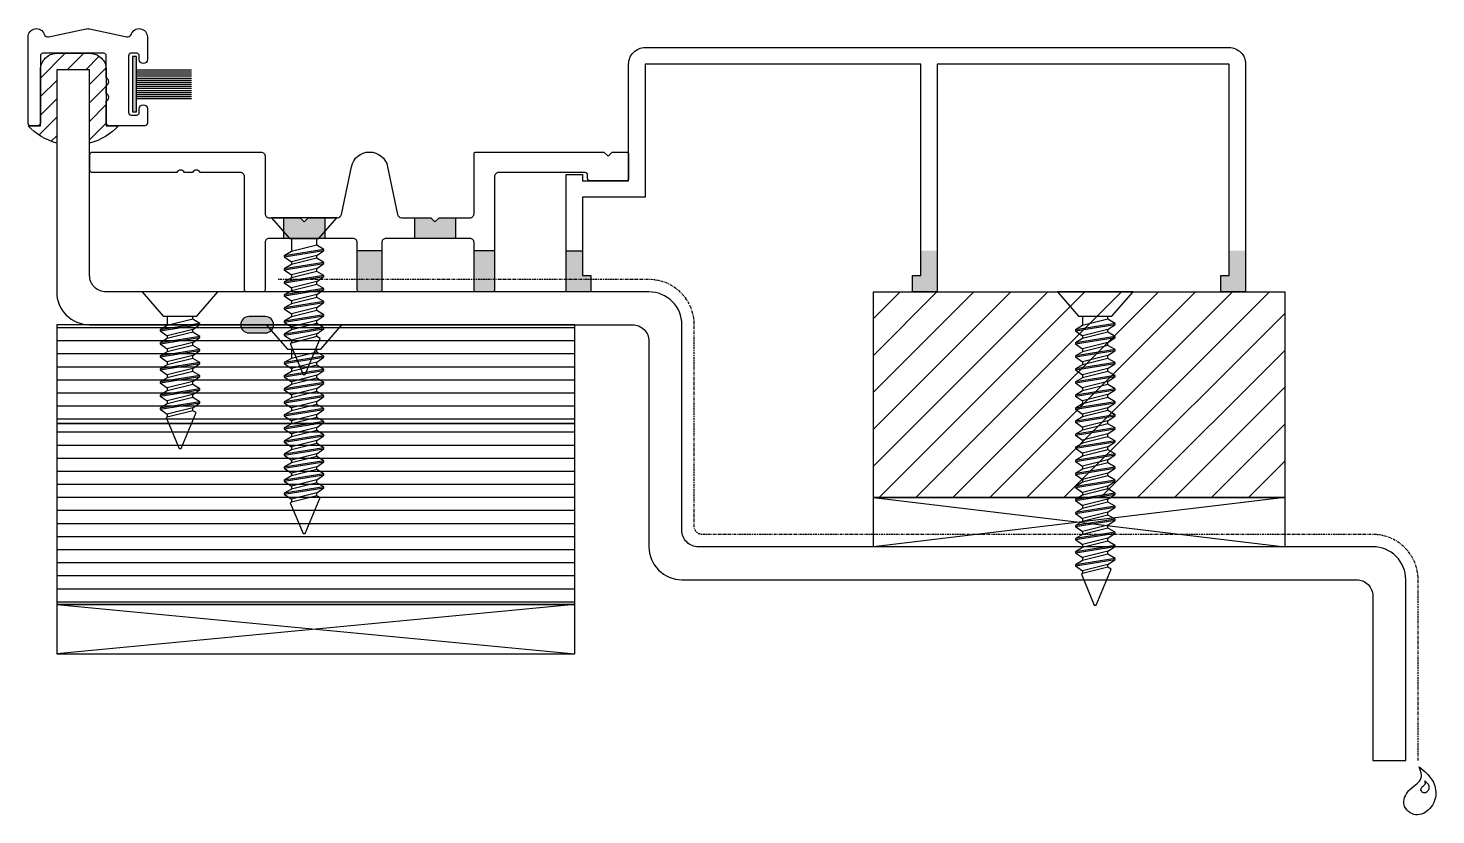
# Model space of a CAD drawing. Header units: millimetres. Extents: x 1912 to 2084, y 1885 to 1980.
import ezdxf

# ---------------------------------------------------------------- set-up
doc = ezdxf.new("R2010")
doc.units = ezdxf.units.MM
doc.linetypes.add('CENTRE', pattern=[50.8, 31.75, -6.35, 6.35, -6.35])
for name, color, linetype in [('CS- Drawing', 7, 'Continuous'), ('Det-Fixings', 21, 'Continuous'), ('Det-Frame', 2, 'Continuous'), ('Det-Sub Cill', 6, 'Continuous')]:
    doc.layers.add(name, color=color, linetype=linetype)
pattern_1 = [(0, (-458.9157, 6295.1562), (6e-16, 1.5875), [])]

# ---------------------------------------------------------------- blocks, each defined once
blk = doc.blocks.new('FGS-4012-GY')
h = blk.add_hatch(color=150)
h.dxf.hatch_style = 1
h.paths.add_polyline_path([(3.35, 0), (3.35, 0.5), (-3.35, 0.5), (-3.35, 0)])
at = {"color": 150}
blk.add_lwpolyline([(-3.35, 0), (3.35, 0), (3.35, 0.5), (-3.35, 0.5)], close=True, dxfattribs=at)
at = {"color": 10}
for points in [[(-1.75, 0), (-1.75, -6.7)], [(-1.5, 0), (-1.5, -6.7)], [(-1.25, 0), (-1.25, -6.7)], [(-1, 0), (-1, -6.7)], [(-0.75, 0), (-0.75, -6.7)], [(-0.5, 0), (-0.5, -6.7)], [(-0.25, 0), (-0.25, -6.7)], [(0, 0), (0, -6.7)], [(0, 0), (0, -6.7)], [(0.25, 0), (0.25, -6.7)], [(0.5, 0), (0.5, -6.7)], [(0.75, 0), (0.75, -6.7)], [(1, 0), (1, -6.7)], [(1.25, 0), (1.25, -6.7)], [(1.5, 0), (1.5, -6.7)], [(1.75, 0), (1.75, -6.7)]]:
    blk.add_lwpolyline(points, dxfattribs=at)
blk = doc.blocks.new('FFX-1550-SS #8 Three Quarter Inch')
at = {"color": 34}
for p, q in [((-3.96, 0), (-1.75, -2.54)), ((3.96, 0), (-3.96, 0)), ((1.75, -2.54), (3.96, 0))]:
    blk.add_line(p, q, dxfattribs=at)
for points in [[(-1.55, -2.54), (-1.55, -4.1), (-2.41, -4.61), (-2.41, -4.73), (-1.55, -5.34), (-1.55, -5.69), (-2.41, -6.2), (-2.41, -6.32), (-1.55, -6.92), (-1.55, -7.28), (-2.41, -7.79), (-2.41, -7.91), (-1.55, -8.51), (-1.55, -8.87), (-2.41, -9.37), (-2.41, -9.49), (-1.55, -10.1), (-1.55, -10.45), (-2.41, -10.96), (-2.41, -11.08), (-1.55, -11.69), (-1.55, -12.04), (-2.41, -12.55), (-2.41, -12.67), (-1.55, -13.27), (-1.55, -13.63), (-2.41, -14.14), (-2.41, -14.26), (-1.55, -14.86), (-1.55, -15.22), (-1.68, -15.29), (-0.13, -19.05), (0, -19.05), (0.13, -19.05), (1.94, -14.67), (1.55, -14.44), (1.55, -14.09), (2.41, -13.48), (2.41, -13.37), (1.55, -12.86), (1.55, -12.5), (2.41, -11.9), (2.41, -11.78), (1.55, -11.27), (1.55, -10.91), (2.41, -10.31), (2.41, -10.19), (1.55, -9.68), (1.55, -9.33), (2.41, -8.72), (2.41, -8.6), (1.55, -8.09), (1.55, -7.74), (2.41, -7.14), (2.41, -7.02), (1.55, -6.51), (1.55, -6.15), (2.41, -5.55), (2.41, -5.43), (1.55, -4.92), (1.55, -4.57), (2.41, -3.96), (2.41, -3.84), (1.55, -3.33), (1.55, -2.54)], [(1.75, -2.54), (-1.75, -2.54)], [(1.55, -3.33), (-1.55, -4.1)], [(2.41, -3.84), (-2.41, -4.61)], [(-2.41, -4.73), (2.41, -3.96)], [(1.55, -4.57), (-1.55, -5.34)], [(1.55, -4.92), (-1.55, -5.69)], [(2.41, -5.43), (-2.41, -6.2)], [(-2.41, -6.32), (2.41, -5.55)], [(1.55, -6.15), (-1.55, -6.92)], [(1.55, -6.51), (-1.55, -7.28)], [(2.41, -7.02), (-2.41, -7.79)], [(-2.41, -7.91), (2.41, -7.14)], [(1.55, -7.74), (-1.55, -8.51)], [(1.55, -8.09), (-1.55, -8.87)], [(2.41, -8.6), (-2.41, -9.37)], [(-2.41, -9.49), (2.41, -8.72)], [(2.41, -10.19), (-2.41, -10.96)], [(1.55, -9.33), (-1.55, -10.1)], [(1.55, -9.68), (-1.55, -10.45)], [(-2.41, -11.08), (2.41, -10.31)], [(2.41, -11.78), (-2.41, -12.55)], [(-2.41, -12.67), (2.41, -11.9)], [(1.55, -10.91), (-1.55, -11.69)], [(1.55, -11.27), (-1.55, -12.04)], [(2.41, -13.37), (-2.41, -14.14)], [(-2.41, -14.26), (2.41, -13.48)], [(1.55, -12.5), (-1.55, -13.27)], [(1.55, -12.86), (-1.55, -13.63)], [(1.55, -14.09), (-1.55, -14.86)], [(1.55, -14.44), (-1.55, -15.22)]]:
    blk.add_lwpolyline(points, dxfattribs=at)
blk = doc.blocks.new('FFX-1606-SS #10 Three Quarter Inch Pozi')
at = {"color": 34}
blk.add_lwpolyline([(-2.04, -2.95), (2.04, -2.95), (4.6, 0), (-4.6, 0)], close=True, dxfattribs=at)
for points in [[(-1.55, -2.95), (-1.55, -4.1), (-2.41, -4.61), (-2.41, -4.73), (-1.55, -5.34), (-1.55, -5.69), (-2.41, -6.2), (-2.41, -6.32), (-1.55, -6.92), (-1.55, -7.28), (-2.41, -7.79), (-2.41, -7.91), (-1.55, -8.51), (-1.55, -8.87), (-2.41, -9.38), (-2.41, -9.49), (-1.55, -10.1), (-1.55, -10.45), (-2.41, -10.96), (-2.41, -11.08), (-1.55, -11.69), (-1.55, -12.04), (-2.41, -12.55), (-2.41, -12.67), (-1.55, -13.27), (-1.55, -13.63), (-2.41, -14.14), (-2.41, -14.26), (-1.55, -14.86), (-1.55, -15.22), (-1.68, -15.29), (-0.13, -19.05), (0, -19.05), (0.13, -19.05), (1.94, -14.67), (1.55, -14.45), (1.55, -14.09), (2.41, -13.49), (2.41, -13.37), (1.55, -12.86), (1.55, -12.5), (2.41, -11.9), (2.41, -11.78), (1.55, -11.27), (1.55, -10.92), (2.41, -10.31), (2.41, -10.19), (1.55, -9.68), (1.55, -9.33), (2.41, -8.72), (2.41, -8.6), (1.55, -8.1), (1.55, -7.74), (2.41, -7.14), (2.41, -7.02), (1.55, -6.51), (1.55, -6.15), (2.41, -5.55), (2.41, -5.43), (1.55, -4.92), (1.55, -4.57), (2.41, -3.96), (2.41, -3.84), (1.55, -3.33), (1.55, -2.98)], [(1.55, -3.33), (-1.55, -4.1)], [(2.41, -3.84), (-2.41, -4.61)], [(-2.41, -4.73), (2.41, -3.96)], [(1.55, -4.57), (-1.55, -5.34)], [(1.55, -4.92), (-1.55, -5.69)], [(2.41, -5.43), (-2.41, -6.2)], [(-2.41, -6.32), (2.41, -5.55)], [(1.55, -6.15), (-1.55, -6.92)], [(1.55, -6.51), (-1.55, -7.28)], [(2.41, -7.02), (-2.41, -7.79)], [(-2.41, -7.91), (2.41, -7.14)], [(1.55, -7.74), (-1.55, -8.51)], [(1.55, -8.1), (-1.55, -8.87)], [(2.41, -8.6), (-2.41, -9.38)], [(-2.41, -9.49), (2.41, -8.72)], [(2.41, -10.19), (-2.41, -10.96)], [(1.55, -9.33), (-1.55, -10.1)], [(1.55, -9.68), (-1.55, -10.45)], [(-2.41, -11.08), (2.41, -10.31)], [(2.41, -11.78), (-2.41, -12.55)], [(-2.41, -12.67), (2.41, -11.9)], [(1.55, -10.92), (-1.55, -11.69)], [(1.55, -11.27), (-1.55, -12.04)], [(2.41, -13.37), (-2.41, -14.14)], [(-2.41, -14.26), (2.41, -13.49)], [(1.55, -12.5), (-1.55, -13.27)], [(1.55, -12.86), (-1.55, -13.63)], [(1.55, -14.09), (-1.55, -14.86)], [(1.55, -14.45), (-1.55, -15.22)]]:
    blk.add_lwpolyline(points, dxfattribs=at)
blk = doc.blocks.new('FFX-1603-SS #10 One Inch Pozi')
at = {"color": 34}
for p, q in [((-4.6, 0), (-2.04, -2.95)), ((4.6, 0), (-4.6, 0)), ((2.04, -2.95), (4.6, 0))]:
    blk.add_line(p, q, dxfattribs=at)
for points in [[(-1.55, -2.95), (-1.55, -4.11), (-2.41, -4.61), (-2.41, -4.73), (-1.55, -5.34), (-1.55, -5.69), (-2.41, -6.2), (-2.41, -6.32), (-1.55, -6.93), (-1.55, -7.28), (-2.41, -7.79), (-2.41, -7.91), (-1.55, -8.51), (-1.55, -8.87), (-2.41, -9.38), (-2.41, -9.5), (-1.55, -10.1), (-1.55, -10.46), (-2.41, -10.96), (-2.41, -11.08), (-1.55, -11.69), (-1.55, -12.04), (-2.41, -12.55), (-2.41, -12.67), (-1.55, -13.28), (-1.55, -13.63), (-2.41, -14.14), (-2.41, -14.26), (-1.55, -14.86), (-1.55, -15.22), (-2.41, -15.73), (-2.41, -15.85), (-1.55, -16.45), (-1.55, -16.8), (-2.41, -17.31), (-2.41, -17.43), (-1.55, -18.04), (-1.55, -18.39), (-2.41, -18.9), (-2.41, -19.02), (-1.55, -19.63), (-1.55, -19.98), (-2.41, -20.49), (-2.41, -20.61), (-1.55, -21.21), (-1.55, -21.57), (-1.68, -21.64), (-0.13, -25.4), (0, -25.4), (0.13, -25.4), (1.94, -21.02), (1.55, -20.8), (1.55, -20.44), (2.41, -19.84), (2.41, -19.72), (1.55, -19.21), (1.55, -18.85), (2.41, -18.25), (2.41, -18.13), (1.55, -17.62), (1.55, -17.27), (2.41, -16.66), (2.41, -16.54), (1.55, -16.03), (1.55, -15.68), (2.41, -15.07), (2.41, -14.95), (1.55, -14.45), (1.55, -14.09), (2.41, -13.49), (2.41, -13.37), (1.55, -12.86), (1.55, -12.5), (2.41, -11.9), (2.41, -11.78), (1.55, -11.27), (1.55, -10.92), (2.41, -10.31), (2.41, -10.19), (1.55, -9.68), (1.55, -9.33), (2.41, -8.72), (2.41, -8.6), (1.55, -8.1), (1.55, -7.74), (2.41, -7.14), (2.41, -7.02), (1.55, -6.51), (1.55, -6.15), (2.41, -5.55), (2.41, -5.43), (1.55, -4.92), (1.55, -4.57), (2.41, -3.96), (2.41, -3.84), (1.55, -3.33), (1.55, -2.95)], [(-2.04, -2.95), (2.04, -2.95)], [(1.55, -3.33), (-1.55, -4.11)], [(2.41, -3.84), (-2.41, -4.61)], [(-2.41, -4.73), (2.41, -3.96)], [(1.55, -4.57), (-1.55, -5.34)], [(1.55, -4.92), (-1.55, -5.69)], [(2.41, -5.43), (-2.41, -6.2)], [(-2.41, -6.32), (2.41, -5.55)], [(1.55, -6.15), (-1.55, -6.93)], [(1.55, -6.51), (-1.55, -7.28)], [(2.41, -7.02), (-2.41, -7.79)], [(-2.41, -7.91), (2.41, -7.14)], [(1.55, -7.74), (-1.55, -8.51)], [(1.55, -8.1), (-1.55, -8.87)], [(2.41, -8.6), (-2.41, -9.38)], [(-2.41, -9.5), (2.41, -8.72)], [(2.41, -10.19), (-2.41, -10.96)], [(1.55, -9.33), (-1.55, -10.1)], [(1.55, -9.68), (-1.55, -10.46)], [(-2.41, -11.08), (2.41, -10.31)], [(2.41, -11.78), (-2.41, -12.55)], [(-2.41, -12.67), (2.41, -11.9)], [(1.55, -10.92), (-1.55, -11.69)], [(1.55, -11.27), (-1.55, -12.04)], [(2.41, -13.37), (-2.41, -14.14)], [(-2.41, -14.26), (2.41, -13.49)], [(1.55, -12.5), (-1.55, -13.28)], [(1.55, -12.86), (-1.55, -13.63)], [(2.41, -14.95), (-2.41, -15.73)], [(-2.41, -15.85), (2.41, -15.07)], [(1.55, -14.09), (-1.55, -14.86)], [(1.55, -14.45), (-1.55, -15.22)], [(2.41, -16.54), (-2.41, -17.31)], [(-2.41, -17.43), (2.41, -16.66)], [(1.55, -15.68), (-1.55, -16.45)], [(1.55, -16.03), (-1.55, -16.8)], [(2.41, -18.13), (-2.41, -18.9)], [(-2.41, -19.02), (2.41, -18.25)], [(1.55, -17.27), (-1.55, -18.04)], [(1.55, -17.62), (-1.55, -18.39)], [(2.41, -19.72), (-2.41, -20.49)], [(-2.41, -20.61), (2.41, -19.84)], [(1.55, -18.85), (-1.55, -19.63)], [(1.55, -19.21), (-1.55, -19.98)], [(1.55, -20.44), (-1.55, -21.21)], [(1.55, -20.8), (-1.55, -21.57)]]:
    blk.add_lwpolyline(points, dxfattribs=at)
blk = doc.blocks.new('FL30')
blk.add_hatch(color=256).paths.add_polyline_path([(-5.6, -8.5), (-7.6, -8.5), (-7.6, -13.5), (-4.6, -13.5), (-4.6, -11.5), (-5.6, -11.5)])
h = blk.add_hatch(color=256)
h.paths.add_polyline_path([(37.5, -8.5), (35.5, -8.5), (35.5, -11.5), (34.5, -11.5), (34.5, -13.5), (37.5, -13.5)])
h.paths.add_polyline_path([(75, -8.5), (73, -8.5), (73, -11.5), (72, -11.5), (72, -13.5), (75, -13.5)])
blk.add_line((-7.6, -8.5), (-5.6, -8.5))
blk.add_lwpolyline([(-5.6, 0), (0, 0), (0, 14.2, -0.414214), (2, 16.2), (73, 16.2, -0.414214), (75, 14.2), (75, -13.5), (72, -13.5), (72, -11.5), (73, -11.5), (73, 14.2), (37.5, 14.2), (37.5, -13.5), (34.5, -13.5), (34.5, -11.5), (35.5, -11.5), (35.5, 14.2), (2, 14.2), (2, -2), (-5.6, -2), (-5.6, -11.5), (-4.6, -11.5), (-4.6, -13.5), (-7.6, -13.5), (-7.6, 0.75), (-5.6, 0.75)], format="xyb", close=True)
blk = doc.blocks.new('FPA-3500-BK')
h = blk.add_hatch()
h.set_pattern_fill('ANSI31', color=10)
h.set_pattern_definition([(45, (-3343.6698, 21.0042), (-2.245064, 2.245064), [])])
h.paths.add_polyline_path([(0, 25), (0, 0), (50, 0), (50, 25)])
at = {"color": 10}
blk.add_lwpolyline([(0, 25), (50, 25), (50, 0), (0, 0)], close=True, dxfattribs=at)
blk = doc.blocks.new('FFX-1600-SS #10 One Half Inch Pozi Wood Screw')
at = {"color": 34}
blk.add_lwpolyline([(-2.04, -2.95), (2.04, -2.95), (4.6, 0), (-4.6, 0)], close=True, dxfattribs=at)
for points in [[(-1.55, -2.95), (-1.55, -4.1), (-2.41, -4.61), (-2.41, -4.73), (-1.55, -5.34), (-1.55, -5.69), (-2.41, -6.2), (-2.41, -6.32), (-1.55, -6.92), (-1.55, -7.28), (-2.41, -7.79), (-2.41, -7.91), (-1.55, -8.51), (-1.55, -8.87), (-2.41, -9.37), (-2.41, -9.49), (-1.55, -10.1), (-1.55, -10.45), (-2.41, -10.96), (-2.41, -11.08), (-1.55, -11.69), (-1.55, -12.04), (-2.41, -12.55), (-2.41, -12.67), (-1.55, -13.27), (-1.55, -13.63), (-2.41, -14.14), (-2.41, -14.26), (-1.55, -14.86), (-1.55, -15.21), (-2.41, -15.72), (-2.41, -15.84), (-1.55, -16.45), (-1.55, -16.8), (-2.41, -17.31), (-2.41, -17.43), (-1.55, -18.04), (-1.55, -18.39), (-2.41, -18.9), (-2.41, -19.02), (-1.55, -19.62), (-1.55, -19.98), (-2.41, -20.49), (-2.41, -20.61), (-1.55, -21.21), (-1.55, -21.56), (-2.41, -22.07), (-2.41, -22.19), (-1.55, -22.8), (-1.55, -23.15), (-2.41, -23.66), (-2.41, -23.78), (-1.55, -24.38), (-1.55, -24.74), (-2.41, -25.25), (-2.41, -25.37), (-1.55, -25.97), (-1.55, -26.33), (-2.41, -26.84), (-2.41, -26.95), (-1.55, -27.56), (-1.55, -27.91), (-2.41, -28.42), (-2.41, -28.54), (-1.55, -29.15), (-1.55, -29.5), (-2.41, -30.01), (-2.41, -30.13), (-1.55, -30.73), (-1.55, -31.09), (-2.41, -31.6), (-2.41, -31.72), (-1.55, -32.32), (-1.55, -32.68), (-2.41, -33.19), (-2.41, -33.3), (-1.55, -33.91), (-1.55, -34.26), (-1.68, -34.34), (-0.13, -38.1), (0, -38.1), (0.13, -38.1), (1.94, -33.72), (1.55, -33.49), (1.55, -33.14), (2.41, -32.53), (2.41, -32.41), (1.55, -31.91), (1.55, -31.55), (2.41, -30.95), (2.41, -30.83), (1.55, -30.32), (1.55, -29.96), (2.41, -29.36), (2.41, -29.24), (1.55, -28.73), (1.55, -28.38), (2.41, -27.77), (2.41, -27.65), (1.55, -27.14), (1.55, -26.79), (2.41, -26.18), (2.41, -26.06), (1.55, -25.56), (1.55, -25.2), (2.41, -24.6), (2.41, -24.48), (1.55, -23.97), (1.55, -23.61), (2.41, -23.01), (2.41, -22.89), (1.55, -22.38), (1.55, -22.03), (2.41, -21.42), (2.41, -21.3), (1.55, -20.79), (1.55, -20.44), (2.41, -19.83), (2.41, -19.71), (1.55, -19.21), (1.55, -18.85), (2.41, -18.25), (2.41, -18.13), (1.55, -17.62), (1.55, -17.26), (2.41, -16.66), (2.41, -16.54), (1.55, -16.03), (1.55, -15.68), (2.41, -15.07), (2.41, -14.95), (1.55, -14.44), (1.55, -14.09), (2.41, -13.48), (2.41, -13.36), (1.55, -12.86), (1.55, -12.5), (2.41, -11.9), (2.41, -11.78), (1.55, -11.27), (1.55, -10.91), (2.41, -10.31), (2.41, -10.19), (1.55, -9.68), (1.55, -9.33), (2.41, -8.72), (2.41, -8.6), (1.55, -8.09), (1.55, -7.74), (2.41, -7.13), (2.41, -7.02), (1.55, -6.51), (1.55, -6.15), (2.41, -5.55), (2.41, -5.43), (1.55, -4.92), (1.55, -4.56), (2.41, -3.96), (2.41, -3.84), (1.55, -3.33), (1.55, -2.98)], [(1.55, -3.33), (-1.55, -4.1)], [(2.41, -3.84), (-2.41, -4.61)], [(-2.41, -4.73), (2.41, -3.96)], [(1.55, -4.56), (-1.55, -5.34)], [(1.55, -4.92), (-1.55, -5.69)], [(2.41, -5.43), (-2.41, -6.2)], [(-2.41, -6.32), (2.41, -5.55)], [(1.55, -6.15), (-1.55, -6.92)], [(1.55, -6.51), (-1.55, -7.28)], [(2.41, -7.02), (-2.41, -7.79)], [(-2.41, -7.91), (2.41, -7.13)], [(1.55, -7.74), (-1.55, -8.51)], [(1.55, -8.09), (-1.55, -8.87)], [(2.41, -8.6), (-2.41, -9.37)], [(-2.41, -9.49), (2.41, -8.72)], [(2.41, -10.19), (-2.41, -10.96)], [(1.55, -9.33), (-1.55, -10.1)], [(1.55, -9.68), (-1.55, -10.45)], [(-2.41, -11.08), (2.41, -10.31)], [(2.41, -11.78), (-2.41, -12.55)], [(-2.41, -12.67), (2.41, -11.9)], [(1.55, -10.91), (-1.55, -11.69)], [(1.55, -11.27), (-1.55, -12.04)], [(2.41, -13.36), (-2.41, -14.14)], [(-2.41, -14.26), (2.41, -13.48)], [(1.55, -12.5), (-1.55, -13.27)], [(1.55, -12.86), (-1.55, -13.63)], [(2.41, -14.95), (-2.41, -15.72)], [(-2.41, -15.84), (2.41, -15.07)], [(1.55, -14.09), (-1.55, -14.86)], [(1.55, -14.44), (-1.55, -15.21)], [(2.41, -16.54), (-2.41, -17.31)], [(-2.41, -17.43), (2.41, -16.66)], [(1.55, -15.68), (-1.55, -16.45)], [(1.55, -16.03), (-1.55, -16.8)], [(2.41, -18.13), (-2.41, -18.9)], [(-2.41, -19.02), (2.41, -18.25)], [(1.55, -17.26), (-1.55, -18.04)], [(1.55, -17.62), (-1.55, -18.39)], [(2.41, -19.71), (-2.41, -20.49)], [(-2.41, -20.61), (2.41, -19.83)], [(1.55, -18.85), (-1.55, -19.62)], [(1.55, -19.21), (-1.55, -19.98)], [(1.55, -20.44), (-1.55, -21.21)], [(2.41, -21.3), (-2.41, -22.07)], [(-2.41, -22.19), (2.41, -21.42)], [(1.55, -20.79), (-1.55, -21.56)], [(1.55, -22.03), (-1.55, -22.8)], [(2.41, -22.89), (-2.41, -23.66)], [(-2.41, -23.78), (2.41, -23.01)], [(1.55, -22.38), (-1.55, -23.15)], [(1.55, -23.61), (-1.55, -24.38)], [(2.41, -24.48), (-2.41, -25.25)], [(-2.41, -25.37), (2.41, -24.6)], [(1.55, -23.97), (-1.55, -24.74)], [(1.55, -25.2), (-1.55, -25.97)], [(1.55, -25.56), (-1.55, -26.33)], [(2.41, -26.06), (-2.41, -26.84)], [(-2.41, -26.95), (2.41, -26.18)], [(1.55, -26.79), (-1.55, -27.56)], [(1.55, -27.14), (-1.55, -27.91)], [(2.41, -27.65), (-2.41, -28.42)], [(-2.41, -28.54), (2.41, -27.77)], [(1.55, -28.38), (-1.55, -29.15)], [(1.55, -28.73), (-1.55, -29.5)], [(2.41, -29.24), (-2.41, -30.01)], [(-2.41, -30.13), (2.41, -29.36)], [(1.55, -29.96), (-1.55, -30.73)], [(1.55, -30.32), (-1.55, -31.09)], [(2.41, -30.83), (-2.41, -31.6)], [(-2.41, -31.72), (2.41, -30.95)], [(2.41, -32.41), (-2.41, -33.19)], [(1.55, -31.55), (-1.55, -32.32)], [(1.55, -31.91), (-1.55, -32.68)], [(-2.41, -33.3), (2.41, -32.53)], [(1.55, -33.14), (-1.55, -33.91)], [(1.55, -33.49), (-1.55, -34.26)]]:
    blk.add_lwpolyline(points, dxfattribs=at)
blk = doc.blocks.new('FGS-1200-BK')
at = {"linetype": 'Continuous'}
h = blk.add_hatch(dxfattribs=at)
h.set_pattern_fill('ANSI31', color=5, scale=0.5)
h.set_pattern_definition([(45, (224, -83.9958), (-1.122532, 1.122532), [])])
h.paths.add_polyline_path([(6.03, 0, 0.414214), (4.03, 2), (0.03, 2, 0.414214), (-1.97, 0), (-1.97, -6.8), (-3.47, -6.8, 0.139505), (0, -8.91), (0, 0), (4, 0), (4, -8.93, 0.141587), (7.53, -6.8), (6.03, -6.8)])
at = {"color": 5, "linetype": 'Continuous'}
blk.add_lwpolyline([(0, 0), (0, -8.91, -0.139505), (-3.47, -6.8), (-1.97, -6.8), (-1.97, 0, -0.414214), (0.03, 2), (4.03, 2, -0.414214), (6.03, 0), (6.03, -6.8), (7.53, -6.8, -0.141587), (4, -8.93), (4, 0)], format="xyb", close=True, dxfattribs=at)
blk = doc.blocks.new('FTM-1201-XX 12mm x 63mm Marine Ply')
h = blk.add_hatch()
h.set_pattern_fill('ANSI31', color=30, scale=0.5, angle=315)
h.set_pattern_definition(pattern_1)
h.paths.add_polyline_path([(0, 12), (0, 0), (63, 0), (63, 12)])
at = {"color": 4}
blk.add_lwpolyline([(0, 12), (0, 0), (63, 0), (63, 12)], close=True, dxfattribs=at)
blk = doc.blocks.new('FTM-2201-XX 22mm x 63mm Marine Ply')
h = blk.add_hatch()
h.set_pattern_fill('ANSI31', color=30, scale=0.5, angle=315)
h.set_pattern_definition(pattern_1)
h.paths.add_polyline_path([(0, 22), (0, 0), (63, 0), (63, 22)])
at = {"color": 4}
blk.add_lwpolyline([(0, 22), (0, 0), (63, 0), (63, 22)], close=True, dxfattribs=at)
blk = doc.blocks.new('-FL81')
at = {"layer": 'Det-Frame'}
blk.add_lwpolyline([(4, -5.81, 0.654654), (4, -4.89), (4, -3.91, 0.654654), (4, -2.99), (4, -0.3, 0.414214), (3.7, 0), (-3.7, 0, 0.414214), (-4, -0.3), (-4, -8.5, -0.414214), (-4.3, -8.8), (-5.2, -8.8, -0.414214), (-5.5, -8.5), (-5.5, 2, -0.848658), (-3.55, 2.32, 0.369338), (-2.98, 2.01), (1.54, 2.98, -0.1057), (1.96, 2.98), (6.48, 2.01, 0.369338), (7.05, 2.32, -0.848658), (9, 2), (9, -0.75, -1), (8, -0.75), (8, -0.3, 0.414214), (7.7, 0), (7, 0, 0.414214), (6.7, -0.3), (6.7, -7.2, 0.414214), (7, -7.5), (7.7, -7.5, 0.414214), (8, -7.2), (8, -6.75, -1), (9, -6.75), (9, -8.5, -0.414214), (8.7, -8.8), (4.3, -8.8, -0.414214), (4, -8.5)], format="xyb", close=True, dxfattribs=at)
blk = doc.blocks.new('*U23')
at = {"layer": 'Det-Frame'}
h = blk.add_hatch(color=256, dxfattribs=at)
h.dxf.hatch_style = 1
h.paths.add_polyline_path([(-1.5, -14.5, 0.414214), (-1.25, -14.75), (1.25, -14.75, 0.414214), (1.5, -14.5), (1.5, -9.75), (-1.5, -9.75)])
h.paths.add_polyline_path([(-7.45, -5.75), (-7.95, -6.25), (-8.45, -5.75), (-10.45, -5.75), (-10.45, -8.25), (-5.45, -8.25), (-5.45, -5.75)])
h.paths.add_polyline_path([(7.95, -6.25), (7.45, -5.75), (5.45, -5.75), (5.45, -8.25), (10.45, -8.25), (10.45, -5.75), (8.45, -5.75)])
h.paths.add_polyline_path([(12.7, -14.5, 0.414214), (12.95, -14.75), (14.95, -14.75, 0.414214), (15.2, -14.5), (15.2, -9.75), (12.7, -9.75)])
for p, q in [((-10.45, -5.75), (-10.45, -8.25)), ((-5.45, -5.75), (-5.45, -8.25)), ((5.45, -5.75), (5.45, -8.25)), ((10.45, -5.75), (10.45, -8.25)), ((1.5, -9.75), (-1.5, -9.75)), ((15.2, -9.75), (12.7, -9.75))]:
    blk.add_line(p, q, dxfattribs=at)
blk.add_lwpolyline([(-3.42, -5.35), (-2.2, 0.46, -0.812654), (2.2, 0.46), (3.42, -5.35, 0.355093), (3.91, -5.75), (7.45, -5.75), (7.95, -6.25), (8.45, -5.75), (12.2, -5.75, 0.414214), (12.7, -5.25), (12.7, 2, -0.414214), (12.95, 2.25), (28.5, 2.25), (29, 1.75), (29.5, 2.25), (31.2, 2.25, -0.414214), (31.5, 1.95), (31.5, -0.95, -0.414214), (31.2, -1.25), (26.8, -1.25, -0.414214), (26.5, -0.95), (26.5, -0.55, 0.414214), (26.2, -0.25), (15.7, -0.25, 0.414214), (15.2, -0.75), (15.2, -14.5, -0.414214), (14.95, -14.75), (12.95, -14.75, -0.414214), (12.7, -14.5), (12.7, -8.75, 0.414214), (12.2, -8.25), (2, -8.25, 0.414214), (1.5, -8.75), (1.5, -14.5, -0.414214), (1.25, -14.75), (-1.25, -14.75, -0.414214), (-1.5, -14.5), (-1.5, -8.75, 0.414214), (-2, -8.25), (-12.2, -8.25, 0.414214), (-12.7, -8.75), (-12.7, -14.5, -0.414214), (-12.95, -14.75), (-14.95, -14.75, -0.414214), (-15.2, -14.5), (-15.2, -0.75, 0.414214), (-15.7, -0.25), (-20.6, -0.25, 0.654654), (-21.52, -0.25), (-22.5, -0.25, 0.654654), (-23.42, -0.25), (-33.7, -0.25, -0.414214), (-34, 0.05), (-34, 1.95, -0.414214), (-33.7, 2.25), (-13.2, 2.25, -0.414214), (-12.7, 1.75), (-12.7, -5.25, 0.414214), (-12.2, -5.75), (-8.45, -5.75), (-7.95, -6.25), (-7.45, -5.75), (-3.91, -5.75, 0.355093)], format="xyb", close=True, dxfattribs=at)
blk = doc.blocks.new('*U21')
at = {"layer": 'Det-Sub Cill'}
h = blk.add_hatch(color=256, dxfattribs=at)
h.paths.add_polyline_path([(29.84, -35, 0.414214), (28.84, -34), (26.84, -34, 0.414214), (25.84, -35)])
h.paths.add_polyline_path([(28.84, -36, 0.414214), (29.84, -35), (25.84, -35, 0.414214), (26.84, -36)])
at = {"layer": 'Det-Frame'}
blk.add_lwpolyline([(102.75, -56), (152.75, -56), (152.75, -62), (102.75, -62)], close=True, dxfattribs=at)
for points in [[(102.75, -56), (152.75, -62)], [(152.75, -56), (102.75, -62)]]:
    blk.add_lwpolyline(points, dxfattribs=at)
at = {"layer": 'Det-Sub Cill'}
for p, q in [((28.84, -34), (26.84, -34)), ((26.84, -36), (28.84, -36)), ((3.47, -69), (66.47, -75)), ((66.47, -69), (3.47, -75))]:
    blk.add_line(p, q, dxfattribs=at)
blk.add_lwpolyline([(3.47, -4), (3.47, -31, 0.414214), (7.47, -35), (73.47, -35, -0.414214), (75.47, -37), (75.47, -62, 0.414214), (79.47, -66), (161.47, -66, -0.414214), (163.47, -68), (163.47, -88), (167.47, -88), (167.47, -66, 0.414214), (163.47, -62), (81.47, -62, -0.414214), (79.47, -60), (79.47, -35, 0.414214), (75.47, -31), (9.47, -31, -0.414214), (7.47, -29), (7.47, -4)], format="xyb", close=True, dxfattribs=at)
at = {"layer": 'Det-Sub Cill', "color": 5, "linetype": 'CENTRE', "ltscale": 0.01, "flags": 128}
blk.add_lwpolyline([(168.97, -88), (168.97, -66, 0.414214), (163.47, -60.5), (81.97, -60.5, -0.414214), (80.97, -59.5), (80.97, -35, 0.414214), (75.47, -29.5), (30.36, -29.5)], format="xyb", dxfattribs=at)
at = {"layer": 'Det-Sub Cill'}
blk.add_lwpolyline([(3.47, -75), (66.47, -75), (66.47, -69), (3.47, -69)], close=True, dxfattribs=at)
at = {"layer": 'Det-Sub Cill', "color": 5, "linetype": 'Continuous'}
for points in [[(169.08, -88.77), (169.81, -89.36), (170.15, -89.68), (170.45, -90.03), (170.69, -90.38), (170.82, -90.62), (170.91, -90.84), (170.99, -91.06), (171.05, -91.29), (171.09, -91.53), (171.11, -91.77), (171.12, -92.01), (171.1, -92.25), (171.07, -92.49), (171.01, -92.73), (170.93, -92.96), (170.88, -93.1), (170.71, -93.41), (170.56, -93.62), (170.4, -93.82), (170.22, -94), (170.02, -94.16), (169.82, -94.3), (169.6, -94.42), (169.38, -94.5), (169.15, -94.56), (168.91, -94.59), (168.66, -94.57), (168.44, -94.53), (168.22, -94.44), (168, -94.33), (167.8, -94.18), (167.62, -94.02), (167.47, -93.83), (167.33, -93.56), (167.28, -93.41), (167.24, -93.19), (167.24, -92.96), (167.27, -92.72), (167.33, -92.49), (167.42, -92.26), (167.54, -92.03), (167.69, -91.82), (167.85, -91.62), (167.97, -91.49), (168.43, -91.09), (168.83, -90.79), (169, -90.63), (169.15, -90.48), (169.27, -90.31), (169.35, -90.1), (169.38, -89.93), (169.37, -89.72), (169.33, -89.49), (169.26, -89.25), (169.08, -88.77)], [(169.08, -88.77), (169.81, -89.36), (170.15, -89.68), (170.45, -90.03), (170.69, -90.38), (170.82, -90.62), (170.91, -90.84), (170.99, -91.06), (171.05, -91.29), (171.09, -91.53), (171.11, -91.77), (171.12, -92.01), (171.1, -92.25), (171.07, -92.49), (171.01, -92.73), (170.93, -92.96), (170.88, -93.1), (170.71, -93.41), (170.56, -93.62), (170.4, -93.82), (170.22, -94), (170.02, -94.16), (169.82, -94.3), (169.6, -94.42), (169.38, -94.5), (169.15, -94.56), (168.91, -94.59), (168.66, -94.57), (168.44, -94.53), (168.22, -94.44), (168, -94.33), (167.8, -94.18), (167.62, -94.02), (167.47, -93.83), (167.33, -93.56), (167.28, -93.41), (167.24, -93.19), (167.24, -92.96), (167.27, -92.72), (167.33, -92.49), (167.42, -92.26), (167.54, -92.03), (167.69, -91.82), (167.85, -91.62), (167.97, -91.49), (168.43, -91.09), (168.83, -90.79), (169, -90.63), (169.15, -90.48), (169.27, -90.31), (169.35, -90.1), (169.38, -89.93), (169.37, -89.72), (169.33, -89.49), (169.26, -89.25), (169.08, -88.77)], [(169.77, -90.47), (169.96, -90.62), (170.04, -90.7), (170.12, -90.79), (170.18, -90.87), (170.21, -90.93), (170.23, -90.99), (170.25, -91.04), (170.27, -91.1), (170.28, -91.16), (170.28, -91.22), (170.28, -91.28), (170.28, -91.34), (170.27, -91.4), (170.26, -91.46), (170.24, -91.52), (170.22, -91.55), (170.18, -91.63), (170.14, -91.68), (170.1, -91.73), (170.06, -91.78), (170.01, -91.82), (169.96, -91.85), (169.9, -91.88), (169.85, -91.9), (169.79, -91.92), (169.73, -91.92), (169.67, -91.92), (169.62, -91.91), (169.56, -91.89), (169.5, -91.86), (169.45, -91.82), (169.41, -91.78), (169.37, -91.73), (169.34, -91.67), (169.32, -91.63), (169.31, -91.57), (169.31, -91.52), (169.32, -91.46), (169.34, -91.4), (169.36, -91.34), (169.39, -91.29), (169.43, -91.23), (169.47, -91.18), (169.5, -91.15), (169.61, -91.05), (169.71, -90.97), (169.75, -90.94), (169.79, -90.9), (169.82, -90.85), (169.84, -90.8), (169.85, -90.76), (169.85, -90.71), (169.84, -90.65), (169.82, -90.59), (169.77, -90.47)], [(169.77, -90.47), (169.96, -90.62), (170.04, -90.7), (170.12, -90.79), (170.18, -90.87), (170.21, -90.93), (170.23, -90.99), (170.25, -91.04), (170.27, -91.1), (170.28, -91.16), (170.28, -91.22), (170.28, -91.28), (170.28, -91.34), (170.27, -91.4), (170.26, -91.46), (170.24, -91.52), (170.22, -91.55), (170.18, -91.63), (170.14, -91.68), (170.1, -91.73), (170.06, -91.78), (170.01, -91.82), (169.96, -91.85), (169.9, -91.88), (169.85, -91.9), (169.79, -91.92), (169.73, -91.92), (169.67, -91.92), (169.62, -91.91), (169.56, -91.89), (169.5, -91.86), (169.45, -91.82), (169.41, -91.78), (169.37, -91.73), (169.34, -91.67), (169.32, -91.63), (169.31, -91.57), (169.31, -91.52), (169.32, -91.46), (169.34, -91.4), (169.36, -91.34), (169.39, -91.29), (169.43, -91.23), (169.47, -91.18), (169.5, -91.15), (169.61, -91.05), (169.71, -90.97), (169.75, -90.94), (169.79, -90.9), (169.82, -90.85), (169.84, -90.8), (169.85, -90.76), (169.85, -90.71), (169.84, -90.65), (169.82, -90.59), (169.77, -90.47)], [(169.77, -90.47), (169.96, -90.62), (170.04, -90.7), (170.12, -90.79), (170.18, -90.87), (170.21, -90.93), (170.23, -90.99), (170.25, -91.04), (170.27, -91.1), (170.28, -91.16), (170.28, -91.22), (170.28, -91.28), (170.28, -91.34), (170.27, -91.4), (170.26, -91.46), (170.24, -91.52), (170.22, -91.55), (170.18, -91.63), (170.14, -91.68), (170.1, -91.73), (170.06, -91.78), (170.01, -91.82), (169.96, -91.85), (169.9, -91.88), (169.85, -91.9), (169.79, -91.92), (169.73, -91.92), (169.67, -91.92), (169.62, -91.91), (169.56, -91.89), (169.5, -91.86), (169.45, -91.82), (169.41, -91.78), (169.37, -91.73), (169.34, -91.67), (169.32, -91.63), (169.31, -91.57), (169.31, -91.52), (169.32, -91.46), (169.34, -91.4), (169.36, -91.34), (169.39, -91.29), (169.43, -91.23), (169.47, -91.18), (169.5, -91.15), (169.61, -91.05), (169.71, -90.97), (169.75, -90.94), (169.79, -90.9), (169.82, -90.85), (169.84, -90.8), (169.85, -90.76), (169.85, -90.71), (169.84, -90.65), (169.82, -90.59), (169.77, -90.47)]]:
    blk.add_lwpolyline(points, close=True, dxfattribs=at)
at = {"layer": 'Det-Sub Cill'}
for centre, start, end in [((26.84, -35), 90, 270), ((28.84, -35), 270, 90)]:
    blk.add_arc(centre, 1, start, end, dxfattribs=at)
at = {"layer": 'CS- Drawing'}
for name, p in [('-FL81', (5.5, -2)), ('*U23', (41.5, -16.25))]:
    blk.add_blockref(name, p, dxfattribs=at)
at = {"layer": 'Det-Fixings'}
for name, p in [('FFX-1550-SS #8 Three Quarter Inch', (33.55, -22)), ('FFX-1606-SS #10 Three Quarter Inch Pozi', (18.47, -31)), ('FFX-1600-SS #10 One Half Inch Pozi Wood Screw', (129.71, -31)), ('FFX-1603-SS #10 One Inch Pozi', (33.55, -35))]:
    blk.add_blockref(name, p, dxfattribs=at)
at = {"layer": 'Det-Frame'}
for name, p in [('FL30', (73, -17.5)), ('FPA-3500-BK', (102.75, -56))]:
    blk.add_blockref(name, p, dxfattribs=at)
at = {"layer": 'Det-Frame', "rotation": 90}
blk.add_blockref('FGS-4012-GY', (13.17, -5.75), dxfattribs=at)
at = {"layer": 'Det-Sub Cill'}
for name, p in [('FGS-1200-BK', (3.47, -4)), ('FTM-1201-XX 12mm x 63mm Marine Ply', (3.47, -47)), ('FTM-2201-XX 22mm x 63mm Marine Ply', (3.47, -69))]:
    blk.add_blockref(name, p, dxfattribs=at)

msp = doc.modelspace()

# ---------------------------------------------------------------- block references
msp.add_blockref('*U21', (1912.45, 1979.16))

doc.saveas('drawing.dxf')
